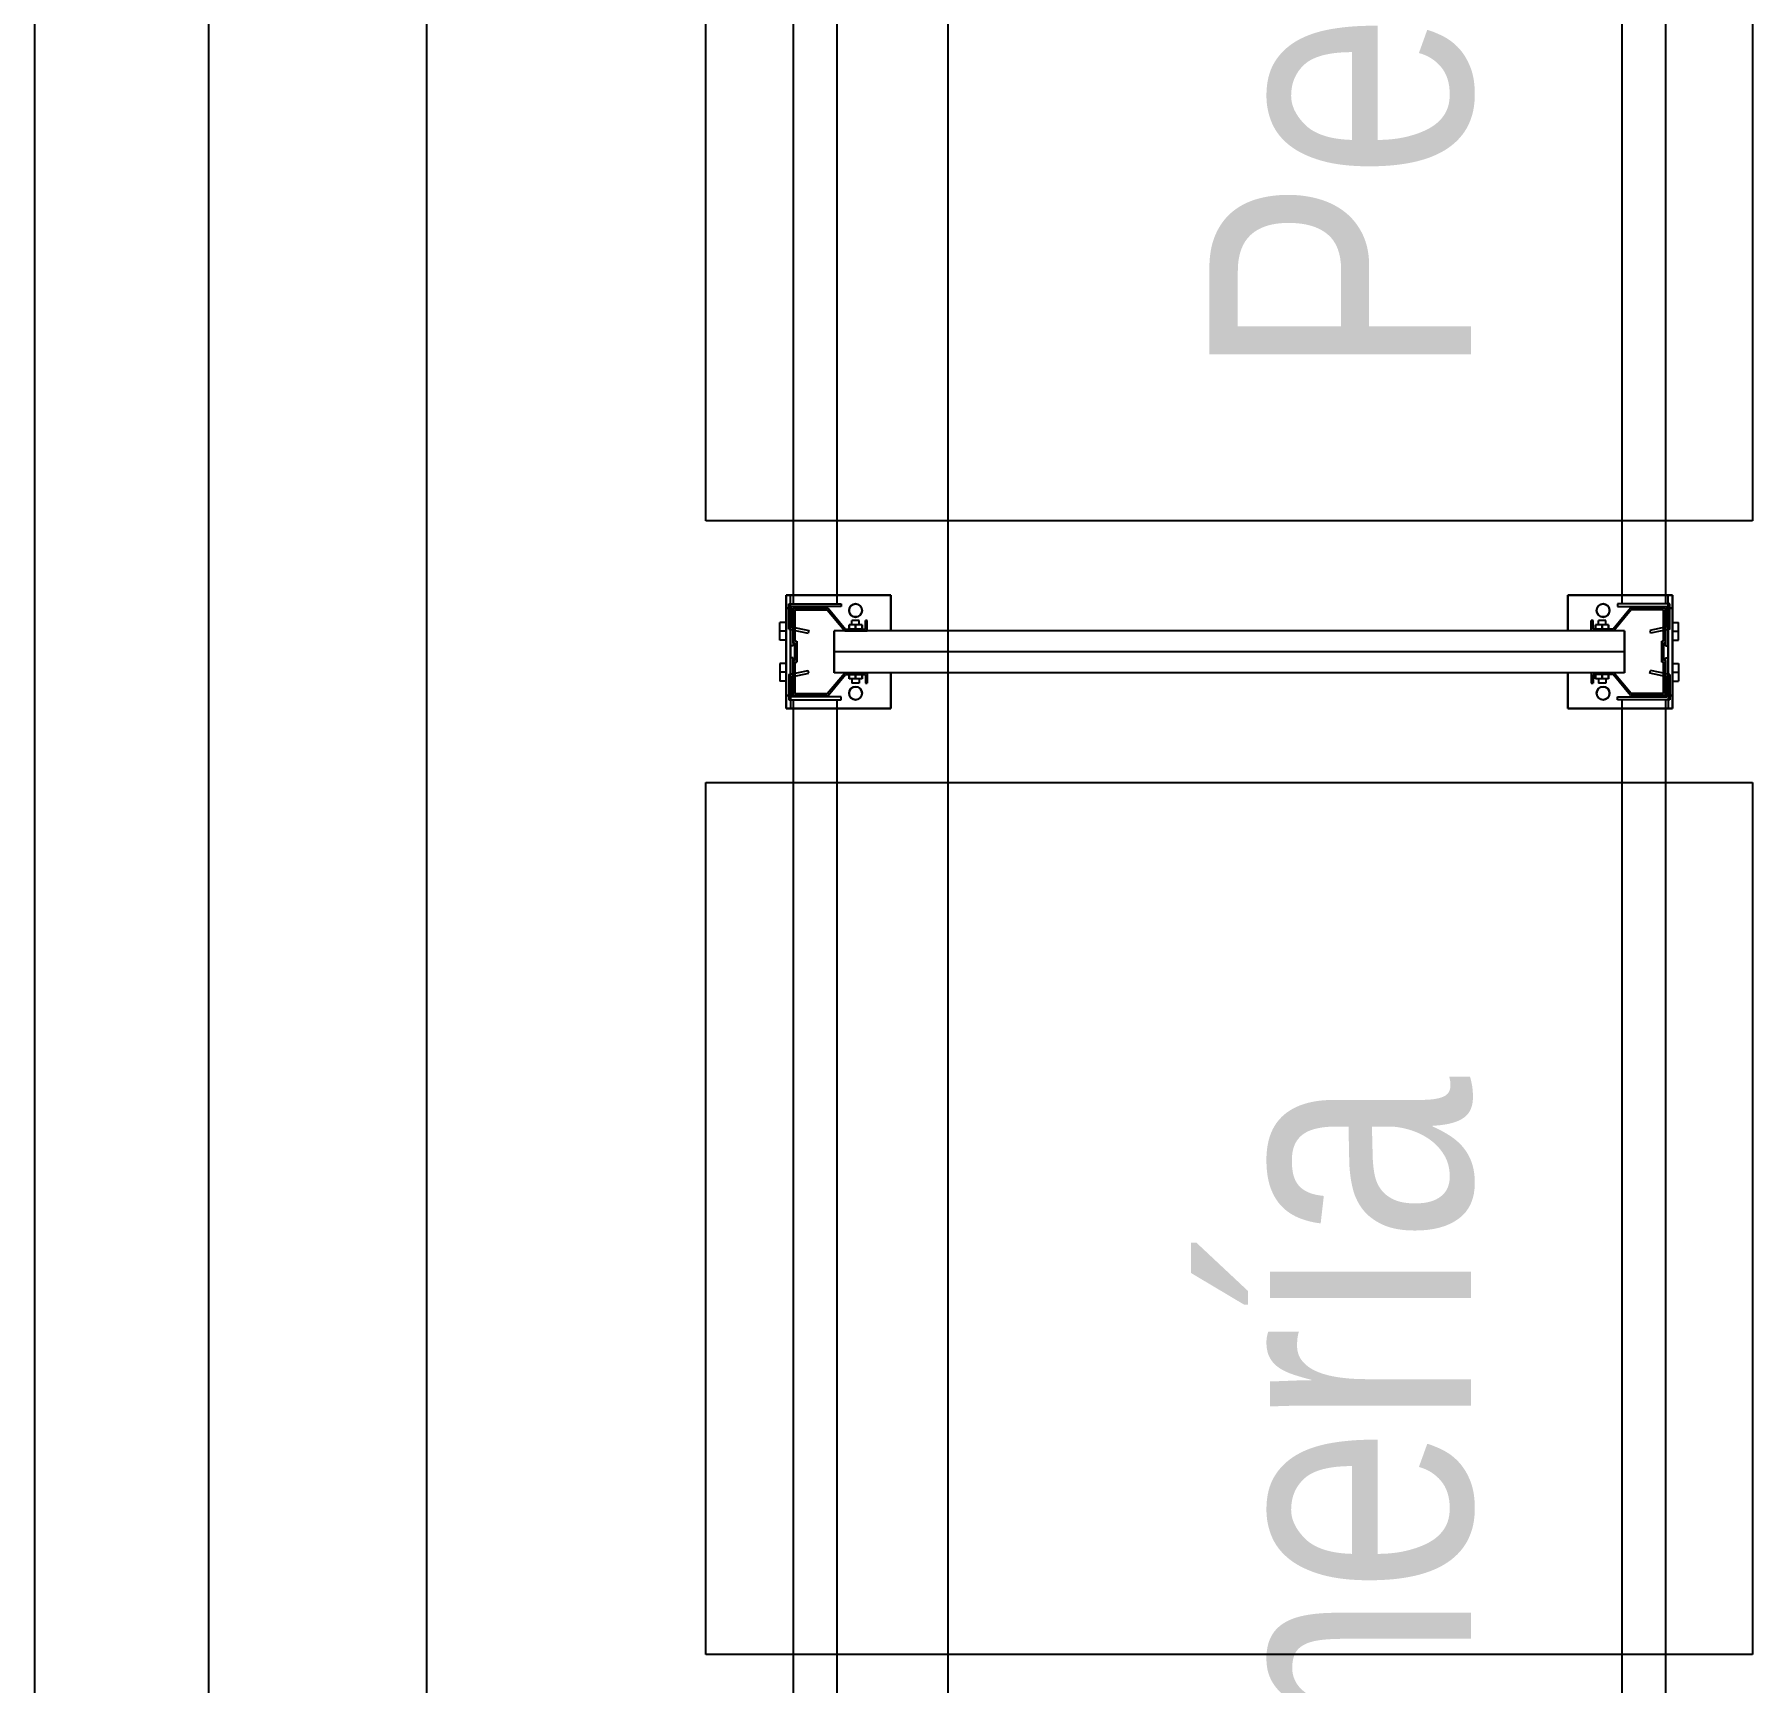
# Model space of a CAD drawing. Header units: metres. Extents: x 0 to 8715937, y -236336 to 216.
# Drawn here: x 109.6 to 111.57, y 59.022 to 60.912 of the extents above; entities that cross this region are included whole.
import ezdxf

# ---------------------------------------------------------------- set-up
doc = ezdxf.new("R2010")
doc.units = ezdxf.units.M
doc.header["$MEASUREMENT"] = 0
doc.linetypes.add('ACAD_ISO10W100', pattern=[18, 12, -3, 0, -3])
for name, color, linetype in [('0-BLOCK-ARQUITECTURA', 7, 'Continuous'), ('0-BLOCK-EQUIPAMIENTO', 7, 'Continuous'), ('0-BLOCK-ESTRUCTURA', 7, 'Continuous'), ('AAA BAST', 5, 'Continuous'), ('AAA COTAS', 7, 'Continuous'), ('AAA LARG', 1, 'Continuous'), ('AAA PALLETS', 7, 'Continuous'), ('EJES', 251, 'ACAD_ISO10W100'), ('MURO', 4, 'Continuous'), ('TEXTO', 7, 'Continuous')]:
    doc.layers.add(name, color=color, linetype=linetype)
doc.styles.add('AR', font='arial.ttf')

# ---------------------------------------------------------------- blocks, each defined once
blk = doc.blocks.new('DPM-ARQUITECTURA')
at = {"layer": 'MURO', "ltscale": 0.1}
for p, q in [((21.8801, 103.2229), (21.8801, 50.4111)), ((22.0801, 50.4111), (22.0801, 92.9343))]:
    blk.add_line(p, q, dxfattribs=at)
blk = doc.blocks.new('DPM-ESTRUCTURA')
at = {"layer": 'EJES', "ltscale": 0.4}
for p, q in [((22.33, 41.5801), (22.33, 112.3301)), ((22.9278, 41.5801), (22.9278, 112.3301))]:
    blk.add_line(p, q, dxfattribs=at)
blk = doc.blocks.new('1A MODULO SIMPLE')
at = {"layer": 'AAA BAST'}
for points in [[(-2.1307, 1.015), (-2.1307, 1.017), (-2.1407, 1.017), (-2.1407, 1.04), (-2.1167, 1.06), (-2.1167, 1.1), (-2.1567, 1.1), (-2.1567, 1.098), (-2.1767, 1.098), (-2.1767, 1.1), (-2.2167, 1.1), (-2.2167, 1.06), (-2.1927, 1.04), (-2.1927, 1.017), (-2.2027, 1.017), (-2.2027, 1.015), (-2.1907, 1.015), (-2.1907, 1.0409), (-2.2147, 1.0609), (-2.2147, 1.098), (-2.1787, 1.098), (-2.1787, 1.096), (-2.1547, 1.096), (-2.1547, 1.098), (-2.1187, 1.098), (-2.1187, 1.0609), (-2.1427, 1.0409), (-2.1427, 1.015)], [(0.1973, 1.015), (0.1973, 1.017), (0.2073, 1.017), (0.2073, 1.04), (0.1833, 1.06), (0.1833, 1.1), (0.2233, 1.1), (0.2233, 1.098), (0.2433, 1.098), (0.2433, 1.1), (0.2833, 1.1), (0.2833, 1.06), (0.2593, 1.04), (0.2593, 1.017), (0.2693, 1.017), (0.2693, 1.015), (0.2573, 1.015), (0.2573, 1.0409), (0.2813, 1.0609), (0.2813, 1.098), (0.2453, 1.098), (0.2453, 1.096), (0.2213, 1.096), (0.2213, 1.098), (0.1853, 1.098), (0.1853, 1.0609), (0.2093, 1.0409), (0.2093, 1.015)], [(-2.1307, 0.185), (-2.1307, 0.183), (-2.1407, 0.183), (-2.1407, 0.16), (-2.1167, 0.14), (-2.1167, 0.1), (-2.1567, 0.1), (-2.1567, 0.102), (-2.1767, 0.102), (-2.1767, 0.1), (-2.2167, 0.1), (-2.2167, 0.14), (-2.1927, 0.16), (-2.1927, 0.183), (-2.2027, 0.183), (-2.2027, 0.185), (-2.1907, 0.185), (-2.1907, 0.1591), (-2.2147, 0.1391), (-2.2147, 0.102), (-2.1787, 0.102), (-2.1787, 0.104), (-2.1547, 0.104), (-2.1547, 0.102), (-2.1187, 0.102), (-2.1187, 0.1391), (-2.1427, 0.1591), (-2.1427, 0.185)], [(0.1973, 0.185), (0.1973, 0.183), (0.2073, 0.183), (0.2073, 0.16), (0.1833, 0.14), (0.1833, 0.1), (0.2233, 0.1), (0.2233, 0.102), (0.2433, 0.102), (0.2433, 0.1), (0.2833, 0.1), (0.2833, 0.14), (0.2593, 0.16), (0.2593, 0.183), (0.2693, 0.183), (0.2693, 0.185), (0.2573, 0.185), (0.2573, 0.1591), (0.2813, 0.1391), (0.2813, 0.102), (0.2453, 0.102), (0.2453, 0.104), (0.2213, 0.104), (0.2213, 0.102), (0.1853, 0.102), (0.1853, 0.1391), (0.2093, 0.1591), (0.2093, 0.185)]]:
    blk.add_hatch(color=251, dxfattribs=at).paths.add_polyline_path(points)
at = {"layer": 'AAA BAST', "color": 251}
for p, q in [((-2.2167, 1.1082), (-2.2317, 1.1082)), ((-2.2317, 1.1082), (-2.2317, 0.9882)), ((-2.2167, 1.1032), (-2.2317, 1.1032)), ((-2.1167, 1.1082), (-2.2167, 1.1082)), ((-2.2167, 1.1082), (-2.2167, 1.1032)), ((-2.2167, 1.1032), (-2.1167, 1.1032)), ((-2.2067, 1.1), (-2.2067, 1.1032)), ((-2.2067, 1.1032), (-2.1737, 1.1032)), ((-2.1802, 1.1152), (-2.2002, 1.1152)), ((-2.2002, 1.1082), (-2.2002, 1.1152)), ((-2.1902, 1.1082), (-2.1902, 1.1152)), ((-2.1802, 1.1082), (-2.1802, 1.1152)), ((-2.1737, 1.1), (-2.1737, 1.1032)), ((-2.1597, 1.1), (-2.1597, 1.1032)), ((-2.1532, 1.1152), (-2.1332, 1.1152)), ((-2.1532, 1.1082), (-2.1532, 1.1152)), ((-2.1432, 1.1082), (-2.1432, 1.1152)), ((-2.1332, 1.1082), (-2.1332, 1.1152)), ((-2.1267, 1.1), (-2.1267, 1.1032)), ((-2.1167, 1.1032), (-2.1167, 1.1082)), ((-2.1017, 1.1082), (-2.1167, 1.1082)), ((-2.1167, 1.1032), (-2.1017, 1.1032)), ((-2.1017, 0.9882), (-2.1017, 1.1082)), ((0.1683, 0.9882), (0.1683, 1.1082)), ((0.1683, 1.1082), (0.1833, 1.1082)), ((0.1833, 1.1032), (0.1683, 1.1032)), ((0.1833, 1.1032), (0.1833, 1.1082)), ((0.1833, 1.1082), (0.2833, 1.1082)), ((0.2833, 1.1032), (0.1833, 1.1032)), ((0.1933, 1.1), (0.1933, 1.1032)), ((0.2198, 1.1152), (0.1998, 1.1152)), ((0.1998, 1.1082), (0.1998, 1.1152)), ((0.2098, 1.1082), (0.2098, 1.1152)), ((0.2198, 1.1082), (0.2198, 1.1152)), ((0.2263, 1.1), (0.2263, 1.1032)), ((0.2403, 1.1), (0.2403, 1.1032)), ((0.2733, 1.1032), (0.2403, 1.1032)), ((0.2468, 1.1152), (0.2668, 1.1152)), ((0.2468, 1.1082), (0.2468, 1.1152)), ((0.2568, 1.1082), (0.2568, 1.1152)), ((0.2668, 1.1082), (0.2668, 1.1152)), ((0.2733, 1.1), (0.2733, 1.1032)), ((0.2833, 1.1082), (0.2833, 1.1032)), ((0.2833, 1.1082), (0.2983, 1.1082)), ((0.2833, 1.1032), (0.2983, 1.1032)), ((0.2983, 1.1082), (0.2983, 0.9882)), ((-2.1767, 1.1), (-2.2167, 1.1)), ((-2.2167, 1.1), (-2.2167, 1.06)), ((-2.2147, 1.098), (-2.2147, 1.0609)), ((-2.1787, 1.098), (-2.2147, 1.098)), ((-2.1787, 1.098), (-2.1787, 1.096)), ((-2.1547, 1.096), (-2.1787, 1.096)), ((-2.1767, 1.1), (-2.1767, 1.098)), ((-2.1767, 1.1), (-2.1737, 1.1)), ((-2.1567, 1.098), (-2.1767, 1.098)), ((-2.1567, 1.1), (-2.1597, 1.1)), ((-2.1167, 1.1), (-2.1567, 1.1)), ((-2.1567, 1.1), (-2.1567, 1.098)), ((-2.1187, 1.098), (-2.1547, 1.098)), ((-2.1547, 1.098), (-2.1547, 1.096)), ((-2.1187, 1.098), (-2.1187, 1.0609)), ((-2.1167, 1.1), (-2.1167, 1.06)), ((0.1833, 1.1), (0.2233, 1.1)), ((0.1833, 1.1), (0.1833, 1.06)), ((0.1853, 1.098), (0.1853, 1.0609)), ((0.1853, 1.098), (0.2213, 1.098)), ((0.2213, 1.098), (0.2213, 1.096)), ((0.2213, 1.096), (0.2453, 1.096)), ((0.2233, 1.1), (0.2233, 1.098)), ((0.2233, 1.1), (0.2263, 1.1)), ((0.2233, 1.098), (0.2433, 1.098)), ((0.2433, 1.1), (0.2403, 1.1)), ((0.2433, 1.1), (0.2833, 1.1)), ((0.2433, 1.1), (0.2433, 1.098)), ((0.2453, 1.098), (0.2813, 1.098)), ((0.2453, 1.098), (0.2453, 1.096)), ((0.2813, 1.098), (0.2813, 1.0609)), ((0.2833, 1.1), (0.2833, 1.06)), ((-2.2167, 1.06), (-2.1927, 1.04)), ((-2.2147, 1.0609), (-2.1907, 1.0409)), ((-2.1907, 1.053), (-2.1667, 1.053)), ((-2.1907, 0.147), (-2.1907, 1.053)), ((-2.1667, 1.053), (-2.1427, 1.053)), ((-2.1667, 0.147), (-2.1667, 1.053)), ((-2.1187, 1.0609), (-2.1427, 1.0409)), ((-2.1427, 0.147), (-2.1427, 1.053)), ((-2.1167, 1.06), (-2.1407, 1.04)), ((0.1833, 1.06), (0.2073, 1.04)), ((0.1853, 1.0609), (0.2093, 1.0409)), ((0.2333, 1.053), (0.2093, 1.053)), ((0.2093, 0.147), (0.2093, 1.053)), ((0.2573, 1.053), (0.2333, 1.053)), ((0.2333, 0.147), (0.2333, 1.053)), ((0.2813, 1.0609), (0.2573, 1.0409)), ((0.2573, 0.147), (0.2573, 1.053)), ((0.2833, 1.06), (0.2593, 1.04)), ((-2.1927, 1.036), (-2.1977, 1.036)), ((-2.1977, 1.021), (-2.1977, 1.036)), ((-2.1927, 1.0285), (-2.1977, 1.0285)), ((-2.1927, 1.04), (-2.1927, 1.017)), ((-2.1907, 1.0409), (-2.1907, 1.015)), ((-2.1427, 1.0409), (-2.1427, 1.015)), ((-2.1407, 1.04), (-2.1407, 1.017)), ((-2.1357, 1.036), (-2.1407, 1.036)), ((-2.1407, 1.021), (-2.1407, 1.036)), ((-2.1357, 1.0285), (-2.1407, 1.0285)), ((-2.1357, 1.021), (-2.1357, 1.036)), ((-2.1357, 1.0328), (-2.1307, 1.0328)), ((-2.1307, 1.0243), (-2.1307, 1.0328)), ((0.2023, 1.0328), (0.1973, 1.0328)), ((0.1973, 1.0243), (0.1973, 1.0328)), ((0.2023, 1.036), (0.2073, 1.036)), ((0.2023, 1.021), (0.2023, 1.036)), ((0.2023, 1.0285), (0.2073, 1.0285)), ((0.2073, 1.04), (0.2073, 1.017)), ((0.2073, 1.021), (0.2073, 1.036)), ((0.2093, 1.0409), (0.2093, 1.015)), ((0.2573, 1.0409), (0.2573, 1.015)), ((0.2593, 1.04), (0.2593, 1.017)), ((0.2593, 1.036), (0.2643, 1.036)), ((0.2593, 1.0285), (0.2643, 1.0285)), ((0.2643, 1.021), (0.2643, 1.036)), ((-2.1927, 1.017), (-2.2027, 1.017)), ((-2.2027, 1.017), (-2.2027, 1.015)), ((-2.1907, 1.015), (-2.2027, 1.015)), ((-2.1927, 1.021), (-2.1977, 1.021)), ((-2.1427, 1.015), (-2.1307, 1.015)), ((-2.1357, 1.021), (-2.1407, 1.021)), ((-2.1407, 1.017), (-2.1307, 1.017)), ((-2.1357, 1.0243), (-2.1307, 1.0243)), ((-2.1307, 1.015), (-2.1307, 1.017)), ((0.2023, 1.0243), (0.1973, 1.0243)), ((0.2073, 1.017), (0.1973, 1.017)), ((0.1973, 1.015), (0.1973, 1.017)), ((0.2093, 1.015), (0.1973, 1.015)), ((0.2023, 1.021), (0.2073, 1.021)), ((0.2573, 1.015), (0.2693, 1.015)), ((0.2593, 1.021), (0.2643, 1.021)), ((0.2593, 1.017), (0.2693, 1.017)), ((0.2693, 1.017), (0.2693, 1.015)), ((-2.2317, 0.9882), (-2.1907, 0.9882)), ((-2.1427, 0.9882), (-2.1017, 0.9882)), ((0.2093, 0.9882), (0.1683, 0.9882)), ((0.2983, 0.9882), (0.2573, 0.9882)), ((-2.2317, 0.0918), (-2.2317, 0.2118)), ((-2.2317, 0.2118), (-2.1907, 0.2118)), ((-2.1427, 0.2118), (-2.1017, 0.2118)), ((-2.1017, 0.2118), (-2.1017, 0.0918)), ((0.2093, 0.2118), (0.1683, 0.2118)), ((0.1683, 0.2118), (0.1683, 0.0918)), ((0.2983, 0.2118), (0.2573, 0.2118)), ((0.2983, 0.0918), (0.2983, 0.2118)), ((-2.1907, 0.185), (-2.2027, 0.185)), ((-2.2027, 0.183), (-2.2027, 0.185)), ((-2.1927, 0.183), (-2.2027, 0.183)), ((-2.1927, 0.1801), (-2.1977, 0.1801)), ((-2.1977, 0.1651), (-2.1977, 0.1801)), ((-2.1927, 0.16), (-2.1927, 0.183)), ((-2.1907, 0.1591), (-2.1907, 0.185)), ((-2.1427, 0.1591), (-2.1427, 0.185)), ((-2.1427, 0.185), (-2.1307, 0.185)), ((-2.1407, 0.16), (-2.1407, 0.183)), ((-2.1407, 0.183), (-2.1307, 0.183)), ((-2.1357, 0.1801), (-2.1407, 0.1801)), ((-2.1407, 0.1651), (-2.1407, 0.1801)), ((-2.1357, 0.1651), (-2.1357, 0.1801)), ((-2.1307, 0.185), (-2.1307, 0.183)), ((0.2093, 0.185), (0.1973, 0.185)), ((0.1973, 0.185), (0.1973, 0.183)), ((0.2073, 0.183), (0.1973, 0.183)), ((0.2023, 0.1801), (0.2073, 0.1801)), ((0.2023, 0.1651), (0.2023, 0.1801)), ((0.2073, 0.16), (0.2073, 0.183)), ((0.2073, 0.1651), (0.2073, 0.1801)), ((0.2093, 0.1591), (0.2093, 0.185)), ((0.2573, 0.1591), (0.2573, 0.185)), ((0.2573, 0.185), (0.2693, 0.185)), ((0.2593, 0.16), (0.2593, 0.183)), ((0.2593, 0.183), (0.2693, 0.183)), ((0.2593, 0.1801), (0.2643, 0.1801)), ((0.2643, 0.1651), (0.2643, 0.1801)), ((0.2693, 0.183), (0.2693, 0.185)), ((-2.2167, 0.14), (-2.1927, 0.16)), ((-2.2147, 0.1391), (-2.1907, 0.1591)), ((-2.1927, 0.1726), (-2.1977, 0.1726)), ((-2.1927, 0.1651), (-2.1977, 0.1651)), ((-2.1187, 0.1391), (-2.1427, 0.1591)), ((-2.1357, 0.1726), (-2.1407, 0.1726)), ((-2.1357, 0.1651), (-2.1407, 0.1651)), ((-2.1167, 0.14), (-2.1407, 0.16)), ((-2.1357, 0.1768), (-2.1307, 0.1768)), ((-2.1357, 0.1683), (-2.1307, 0.1683)), ((-2.1307, 0.1683), (-2.1307, 0.1768)), ((0.1833, 0.14), (0.2073, 0.16)), ((0.1853, 0.1391), (0.2093, 0.1591)), ((0.2023, 0.1768), (0.1973, 0.1768)), ((0.1973, 0.1683), (0.1973, 0.1768)), ((0.2023, 0.1683), (0.1973, 0.1683)), ((0.2023, 0.1726), (0.2073, 0.1726)), ((0.2023, 0.1651), (0.2073, 0.1651)), ((0.2813, 0.1391), (0.2573, 0.1591)), ((0.2593, 0.1726), (0.2643, 0.1726)), ((0.2593, 0.1651), (0.2643, 0.1651)), ((0.2833, 0.14), (0.2593, 0.16)), ((-2.2167, 0.1), (-2.2167, 0.14)), ((-2.2147, 0.102), (-2.2147, 0.1391)), ((-2.1907, 0.147), (-2.1667, 0.147)), ((-2.1667, 0.147), (-2.1427, 0.147)), ((-2.1187, 0.102), (-2.1187, 0.1391)), ((-2.1167, 0.1), (-2.1167, 0.14)), ((0.1833, 0.1), (0.1833, 0.14)), ((0.1853, 0.102), (0.1853, 0.1391)), ((0.2333, 0.147), (0.2093, 0.147)), ((0.2573, 0.147), (0.2333, 0.147)), ((0.2813, 0.102), (0.2813, 0.1391)), ((0.2833, 0.1), (0.2833, 0.14)), ((-2.1767, 0.1), (-2.2167, 0.1)), ((-2.1787, 0.102), (-2.2147, 0.102)), ((-2.2067, 0.1), (-2.2067, 0.0968)), ((-2.1787, 0.102), (-2.1787, 0.104)), ((-2.1547, 0.104), (-2.1787, 0.104)), ((-2.1567, 0.102), (-2.1767, 0.102)), ((-2.1767, 0.1), (-2.1767, 0.102)), ((-2.1767, 0.1), (-2.1737, 0.1)), ((-2.1737, 0.1), (-2.1737, 0.0968)), ((-2.1597, 0.1), (-2.1597, 0.0968)), ((-2.1567, 0.1), (-2.1597, 0.1)), ((-2.1567, 0.1), (-2.1567, 0.102)), ((-2.1167, 0.1), (-2.1567, 0.1)), ((-2.1547, 0.102), (-2.1547, 0.104)), ((-2.1187, 0.102), (-2.1547, 0.102)), ((-2.1267, 0.1), (-2.1267, 0.0968)), ((0.1833, 0.1), (0.2233, 0.1)), ((0.1853, 0.102), (0.2213, 0.102)), ((0.1933, 0.1), (0.1933, 0.0968)), ((0.2213, 0.102), (0.2213, 0.104)), ((0.2213, 0.104), (0.2453, 0.104)), ((0.2233, 0.102), (0.2433, 0.102)), ((0.2233, 0.1), (0.2233, 0.102)), ((0.2233, 0.1), (0.2263, 0.1)), ((0.2263, 0.1), (0.2263, 0.0968)), ((0.2403, 0.1), (0.2403, 0.0968)), ((0.2433, 0.1), (0.2403, 0.1)), ((0.2433, 0.1), (0.2433, 0.102)), ((0.2433, 0.1), (0.2833, 0.1)), ((0.2453, 0.102), (0.2453, 0.104)), ((0.2453, 0.102), (0.2813, 0.102)), ((0.2733, 0.1), (0.2733, 0.0968)), ((-2.2167, 0.0968), (-2.2317, 0.0968)), ((-2.2167, 0.0918), (-2.2317, 0.0918)), ((-2.2167, 0.0968), (-2.1167, 0.0968)), ((-2.2167, 0.0918), (-2.2167, 0.0968)), ((-2.1167, 0.0918), (-2.2167, 0.0918)), ((-2.2067, 0.0968), (-2.1737, 0.0968)), ((-2.2002, 0.0918), (-2.2002, 0.0848)), ((-2.1802, 0.0848), (-2.2002, 0.0848)), ((-2.1902, 0.0918), (-2.1902, 0.0848)), ((-2.1802, 0.0918), (-2.1802, 0.0848)), ((-2.1532, 0.0918), (-2.1532, 0.0848)), ((-2.1532, 0.0848), (-2.1332, 0.0848)), ((-2.1432, 0.0918), (-2.1432, 0.0848)), ((-2.1332, 0.0918), (-2.1332, 0.0848)), ((-2.1167, 0.0968), (-2.1167, 0.0918)), ((-2.1167, 0.0968), (-2.1017, 0.0968)), ((-2.1017, 0.0918), (-2.1167, 0.0918)), ((0.1833, 0.0968), (0.1683, 0.0968)), ((0.1683, 0.0918), (0.1833, 0.0918)), ((0.2833, 0.0968), (0.1833, 0.0968)), ((0.1833, 0.0968), (0.1833, 0.0918)), ((0.1833, 0.0918), (0.2833, 0.0918)), ((0.1998, 0.0918), (0.1998, 0.0848)), ((0.2198, 0.0848), (0.1998, 0.0848)), ((0.2098, 0.0918), (0.2098, 0.0848)), ((0.2198, 0.0918), (0.2198, 0.0848)), ((0.2733, 0.0968), (0.2403, 0.0968)), ((0.2468, 0.0918), (0.2468, 0.0848)), ((0.2468, 0.0848), (0.2668, 0.0848)), ((0.2568, 0.0918), (0.2568, 0.0848)), ((0.2668, 0.0918), (0.2668, 0.0848)), ((0.2833, 0.0918), (0.2833, 0.0968)), ((0.2833, 0.0968), (0.2983, 0.0968)), ((0.2833, 0.0918), (0.2983, 0.0918))]:
    blk.add_line(p, q, dxfattribs=at)
for centre in [(-2.2141, 1.0285), (-2.1192, 1.0285), (0.1859, 1.0285), (0.2808, 1.0285), (-2.2141, 0.1715), (-2.1192, 0.1715), (0.1859, 0.1715), (0.2808, 0.1715)]:
    blk.add_circle(centre, 0.0075, dxfattribs=at)
at = {"layer": 'AAA LARG', "color": 251}
for p, q in [((-2.1407, 1.105), (-2.1454, 1.0829)), ((-2.1407, 1.105), (-2.1117, 1.105)), ((-2.1117, 1.105), (-2.1117, 1.045)), ((0.2073, 1.105), (0.1783, 1.105)), ((0.1783, 1.105), (0.1783, 1.045)), ((0.2073, 1.105), (0.212, 1.0829)), ((-2.1381, 1.1018), (-2.1422, 1.0822)), ((-2.1149, 1.1018), (-2.1381, 1.1018)), ((-2.1149, 1.045), (-2.1149, 1.1018)), ((-2.1117, 1.1), (0.1783, 1.1)), ((0.1815, 1.045), (0.1815, 1.1018)), ((0.1815, 1.1018), (0.2047, 1.1018)), ((0.2047, 1.1018), (0.2089, 1.0822)), ((-2.1422, 1.0822), (-2.1454, 1.0829)), ((0.2089, 1.0822), (0.212, 1.0829)), ((-2.1117, 1.045), (-2.1149, 1.045)), ((-2.1117, 1.05), (0.1783, 1.05)), ((0.1783, 1.045), (0.1815, 1.045)), ((-2.1117, 0.155), (-2.1149, 0.155)), ((-2.1149, 0.155), (-2.1149, 0.0982)), ((-2.1117, 0.095), (-2.1117, 0.155)), ((-2.1117, 0.15), (0.1783, 0.15)), ((0.1783, 0.095), (0.1783, 0.155)), ((0.1783, 0.155), (0.1815, 0.155)), ((0.1815, 0.155), (0.1815, 0.0982)), ((-2.1422, 0.1178), (-2.1454, 0.1171)), ((-2.1407, 0.095), (-2.1454, 0.1171)), ((-2.1381, 0.0982), (-2.1422, 0.1178)), ((-2.1117, 0.1), (0.1783, 0.1)), ((0.2047, 0.0982), (0.2089, 0.1178)), ((0.2073, 0.095), (0.212, 0.1171)), ((0.2089, 0.1178), (0.212, 0.1171)), ((-2.1407, 0.095), (-2.1117, 0.095)), ((-2.1149, 0.0982), (-2.1381, 0.0982)), ((0.2073, 0.095), (0.1783, 0.095)), ((0.1815, 0.0982), (0.2047, 0.0982))]:
    blk.add_line(p, q, dxfattribs=at)
at = {"layer": 'AAA PALLETS', "color": 251, "ltscale": 0.21}
for p, q in [((-1.0167, 1.2), (-2.0167, 1.2)), ((-2.0167, 1.2), (-2.0167, 0)), ((-1.0167, 0), (-1.0167, 1.2)), ((0.0833, 1.2), (-0.9167, 1.2)), ((-0.9167, 1.2), (-0.9167, 0)), ((0.0833, 0), (0.0833, 1.2)), ((-2.0167, 0), (-1.0167, 0)), ((-0.9167, 0), (0.0833, 0))]:
    blk.add_line(p, q, dxfattribs=at)
blk = doc.blocks.new('DPM-EQUIPAMIENTO')
at = {"layer": 'AAA COTAS', "ltscale": 0.21, "xscale": -1, "rotation": 90}
for p in [(23.8501, 60.437), (23.8501, 58.037)]:
    blk.add_blockref('1A MODULO SIMPLE', p, dxfattribs=at)

msp = doc.modelspace()

# ---------------------------------------------------------------- hatches: boundary and pattern name
at = {"layer": 'AAA BAST'}
for points in [[(110.5551, 60.1677), (110.5531, 60.1677), (110.5531, 60.1777), (110.5301, 60.1777), (110.5101, 60.1537), (110.4701, 60.1537), (110.4701, 60.1937), (110.4721, 60.1937), (110.4721, 60.2137), (110.4701, 60.2137), (110.4701, 60.2537), (110.5101, 60.2537), (110.5301, 60.2297), (110.5531, 60.2297), (110.5531, 60.2397), (110.5551, 60.2397), (110.5551, 60.2277), (110.5292, 60.2277), (110.5092, 60.2517), (110.4721, 60.2517), (110.4721, 60.2157), (110.4741, 60.2157), (110.4741, 60.1917), (110.4721, 60.1917), (110.4721, 60.1557), (110.5092, 60.1557), (110.5292, 60.1797), (110.5551, 60.1797)], [(110.5551, 60.2397), (110.5531, 60.2397), (110.5531, 60.2297), (110.5301, 60.2297), (110.5101, 60.2537), (110.4701, 60.2537), (110.4701, 60.2137), (110.4721, 60.2137), (110.4721, 60.1937), (110.4701, 60.1937), (110.4701, 60.1537), (110.5101, 60.1537), (110.5301, 60.1777), (110.5531, 60.1777), (110.5531, 60.1677), (110.5551, 60.1677), (110.5551, 60.1797), (110.5292, 60.1797), (110.5092, 60.1557), (110.4721, 60.1557), (110.4721, 60.1917), (110.4741, 60.1917), (110.4741, 60.2157), (110.4721, 60.2157), (110.4721, 60.2517), (110.5092, 60.2517), (110.5292, 60.2277), (110.5551, 60.2277)], [(111.3851, 60.1677), (111.3871, 60.1677), (111.3871, 60.1777), (111.4101, 60.1777), (111.4301, 60.1537), (111.4701, 60.1537), (111.4701, 60.1937), (111.4681, 60.1937), (111.4681, 60.2137), (111.4701, 60.2137), (111.4701, 60.2537), (111.4301, 60.2537), (111.4101, 60.2297), (111.3871, 60.2297), (111.3871, 60.2397), (111.3851, 60.2397), (111.3851, 60.2277), (111.411, 60.2277), (111.431, 60.2517), (111.4681, 60.2517), (111.4681, 60.2157), (111.4661, 60.2157), (111.4661, 60.1917), (111.4681, 60.1917), (111.4681, 60.1557), (111.431, 60.1557), (111.411, 60.1797), (111.3851, 60.1797)], [(111.3851, 60.2397), (111.3871, 60.2397), (111.3871, 60.2297), (111.4101, 60.2297), (111.4301, 60.2537), (111.4701, 60.2537), (111.4701, 60.2137), (111.4681, 60.2137), (111.4681, 60.1937), (111.4701, 60.1937), (111.4701, 60.1537), (111.4301, 60.1537), (111.4101, 60.1777), (111.3871, 60.1777), (111.3871, 60.1677), (111.3851, 60.1677), (111.3851, 60.1797), (111.411, 60.1797), (111.431, 60.1557), (111.4681, 60.1557), (111.4681, 60.1917), (111.4661, 60.1917), (111.4661, 60.2157), (111.4681, 60.2157), (111.4681, 60.2517), (111.431, 60.2517), (111.411, 60.2277), (111.3851, 60.2277)]]:
    msp.add_hatch(color=251, dxfattribs=at).paths.add_polyline_path(points)

# ---------------------------------------------------------------- linework, layer by layer
at = {"layer": 'AAA BAST', "color": 251}
for p, q in [((110.4619, 60.2537), (110.4619, 60.2687)), ((110.4619, 60.2687), (110.5819, 60.2687)), ((110.5819, 60.2687), (110.4619, 60.2687)), ((110.4619, 60.2687), (110.4619, 60.2537)), ((110.4669, 60.2537), (110.4669, 60.2687)), ((110.4669, 60.2537), (110.4669, 60.2687)), ((110.5819, 60.2687), (110.5819, 60.2277)), ((110.5819, 60.2277), (110.5819, 60.2687)), ((111.4783, 60.2687), (111.3583, 60.2687)), ((111.3583, 60.2687), (111.3583, 60.2277)), ((111.3583, 60.2277), (111.3583, 60.2687)), ((111.3583, 60.2687), (111.4783, 60.2687)), ((111.4733, 60.2537), (111.4733, 60.2687)), ((111.4733, 60.2537), (111.4733, 60.2687)), ((111.4783, 60.2537), (111.4783, 60.2687)), ((111.4783, 60.2687), (111.4783, 60.2537)), ((110.4619, 60.1537), (110.4619, 60.2537)), ((110.4619, 60.2537), (110.4669, 60.2537)), ((110.4669, 60.2537), (110.4619, 60.2537)), ((110.4619, 60.2537), (110.4619, 60.1537)), ((110.4669, 60.2537), (110.4669, 60.1537)), ((110.4669, 60.1537), (110.4669, 60.2537)), ((110.4701, 60.2437), (110.4669, 60.2437)), ((110.4669, 60.2437), (110.4669, 60.2107)), ((110.4701, 60.2437), (110.4669, 60.2437)), ((110.4701, 60.2137), (110.4701, 60.2537)), ((110.4701, 60.2537), (110.5101, 60.2537)), ((110.4701, 60.2537), (110.4701, 60.2137)), ((110.4701, 60.2537), (110.5101, 60.2537)), ((110.4721, 60.2517), (110.5092, 60.2517)), ((110.4721, 60.2157), (110.4721, 60.2517)), ((110.4721, 60.2517), (110.5092, 60.2517)), ((110.4721, 60.2517), (110.4721, 60.2157)), ((110.5092, 60.2517), (110.5292, 60.2277)), ((110.5092, 60.2517), (110.5292, 60.2277)), ((110.5101, 60.2537), (110.5301, 60.2297)), ((110.5101, 60.2537), (110.5301, 60.2297)), ((111.4301, 60.2537), (111.4101, 60.2297)), ((111.4301, 60.2537), (111.4101, 60.2297)), ((111.431, 60.2517), (111.411, 60.2277)), ((111.431, 60.2517), (111.411, 60.2277)), ((111.4701, 60.2537), (111.4301, 60.2537)), ((111.4701, 60.2537), (111.4301, 60.2537)), ((111.4681, 60.2517), (111.431, 60.2517)), ((111.4681, 60.2517), (111.431, 60.2517)), ((111.4681, 60.2157), (111.4681, 60.2517)), ((111.4681, 60.2517), (111.4681, 60.2157)), ((111.4701, 60.2137), (111.4701, 60.2537)), ((111.4701, 60.2537), (111.4701, 60.2137)), ((111.4701, 60.2437), (111.4733, 60.2437)), ((111.4701, 60.2437), (111.4733, 60.2437)), ((111.4733, 60.2537), (111.4733, 60.1537)), ((111.4783, 60.2537), (111.4733, 60.2537)), ((111.4733, 60.1537), (111.4733, 60.2537)), ((111.4733, 60.2537), (111.4783, 60.2537)), ((111.4733, 60.2437), (111.4733, 60.2107)), ((111.4783, 60.1537), (111.4783, 60.2537)), ((111.4783, 60.2537), (111.4783, 60.1537)), ((110.4549, 60.2172), (110.4549, 60.2372)), ((110.4619, 60.2372), (110.4549, 60.2372)), ((110.4549, 60.2172), (110.4549, 60.2372)), ((110.4619, 60.2372), (110.4549, 60.2372)), ((110.4619, 60.2272), (110.4549, 60.2272)), ((110.4619, 60.2272), (110.4549, 60.2272)), ((110.5171, 60.2277), (110.5171, 60.2037)), ((111.4231, 60.2277), (110.5171, 60.2277)), ((110.5171, 60.2037), (110.5171, 60.2277)), ((111.4231, 60.2277), (110.5171, 60.2277)), ((110.5292, 60.2277), (110.5551, 60.2277)), ((110.5292, 60.2277), (110.5551, 60.2277)), ((110.5301, 60.2297), (110.5531, 60.2297)), ((110.5301, 60.2297), (110.5531, 60.2297)), ((110.5341, 60.2297), (110.5341, 60.2347)), ((110.5491, 60.2347), (110.5341, 60.2347)), ((110.5341, 60.2347), (110.5341, 60.2297)), ((110.5491, 60.2347), (110.5341, 60.2347)), ((110.5491, 60.2297), (110.5341, 60.2297)), ((110.5374, 60.2347), (110.5374, 60.2397)), ((110.5459, 60.2397), (110.5374, 60.2397)), ((110.5416, 60.2297), (110.5416, 60.2347)), ((110.5416, 60.2347), (110.5416, 60.2297)), ((110.5459, 60.2347), (110.5459, 60.2397)), ((110.5491, 60.2297), (110.5491, 60.2347)), ((110.5491, 60.2347), (110.5491, 60.2297)), ((110.5531, 60.2297), (110.5531, 60.2397)), ((110.5531, 60.2397), (110.5551, 60.2397)), ((110.5531, 60.2297), (110.5531, 60.2397)), ((110.5551, 60.2397), (110.5531, 60.2397)), ((110.5551, 60.2277), (110.5551, 60.2397)), ((110.5551, 60.2277), (110.5551, 60.2397)), ((111.3851, 60.2277), (111.3851, 60.2397)), ((111.3871, 60.2397), (111.3851, 60.2397)), ((111.3851, 60.2277), (111.3851, 60.2397)), ((111.3851, 60.2397), (111.3871, 60.2397)), ((111.411, 60.2277), (111.3851, 60.2277)), ((111.411, 60.2277), (111.3851, 60.2277)), ((111.3871, 60.2297), (111.3871, 60.2397)), ((111.3871, 60.2297), (111.3871, 60.2397)), ((111.4101, 60.2297), (111.3871, 60.2297)), ((111.4101, 60.2297), (111.3871, 60.2297)), ((111.39, 60.2297), (111.39, 60.2347)), ((111.405, 60.2347), (111.39, 60.2347)), ((111.39, 60.2347), (111.39, 60.2297)), ((111.405, 60.2347), (111.39, 60.2347)), ((111.405, 60.2297), (111.39, 60.2297)), ((111.3933, 60.2347), (111.3933, 60.2397)), ((111.4018, 60.2397), (111.3933, 60.2397)), ((111.3975, 60.2297), (111.3975, 60.2347)), ((111.3975, 60.2347), (111.3975, 60.2297)), ((111.4018, 60.2347), (111.4018, 60.2397)), ((111.405, 60.2297), (111.405, 60.2347)), ((111.405, 60.2347), (111.405, 60.2297)), ((111.4231, 60.2277), (111.4231, 60.2037)), ((111.4231, 60.2037), (111.4231, 60.2277)), ((111.4783, 60.2372), (111.4853, 60.2372)), ((111.4783, 60.2372), (111.4853, 60.2372)), ((111.4783, 60.2272), (111.4853, 60.2272)), ((111.4783, 60.2272), (111.4853, 60.2272)), ((111.4853, 60.2172), (111.4853, 60.2372)), ((111.4853, 60.2172), (111.4853, 60.2372)), ((110.4619, 60.2172), (110.4549, 60.2172)), ((110.4619, 60.2172), (110.4549, 60.2172)), ((110.4701, 60.2107), (110.4669, 60.2107)), ((110.4701, 60.2107), (110.4669, 60.2107)), ((110.4701, 60.2137), (110.4721, 60.2137)), ((110.4701, 60.2137), (110.4701, 60.2107)), ((110.4701, 60.2137), (110.4721, 60.2137)), ((110.4701, 60.2137), (110.4701, 60.2107)), ((110.4721, 60.2157), (110.4741, 60.2157)), ((110.4721, 60.2157), (110.4741, 60.2157)), ((110.4721, 60.1937), (110.4721, 60.2137)), ((110.4721, 60.2137), (110.4721, 60.1937)), ((110.4741, 60.1917), (110.4741, 60.2157)), ((110.4741, 60.2157), (110.4741, 60.1917)), ((110.5171, 60.2037), (110.5171, 60.1797)), ((111.4231, 60.2037), (110.5171, 60.2037)), ((110.5171, 60.1797), (110.5171, 60.2037)), ((111.4231, 60.2037), (110.5171, 60.2037)), ((111.4231, 60.2037), (111.4231, 60.1797)), ((111.4231, 60.1797), (111.4231, 60.2037)), ((111.4681, 60.2157), (111.4661, 60.2157)), ((111.4661, 60.1917), (111.4661, 60.2157)), ((111.4681, 60.2157), (111.4661, 60.2157)), ((111.4661, 60.2157), (111.4661, 60.1917)), ((111.4681, 60.1937), (111.4681, 60.2137)), ((111.4701, 60.2137), (111.4681, 60.2137)), ((111.4681, 60.2137), (111.4681, 60.1937)), ((111.4701, 60.2137), (111.4681, 60.2137)), ((111.4701, 60.2137), (111.4701, 60.2107)), ((111.4701, 60.2137), (111.4701, 60.2107)), ((111.4701, 60.2107), (111.4733, 60.2107)), ((111.4701, 60.2107), (111.4733, 60.2107)), ((111.4783, 60.2172), (111.4853, 60.2172)), ((111.4783, 60.2172), (111.4853, 60.2172)), ((110.4549, 60.1902), (110.4549, 60.1702)), ((110.4619, 60.1902), (110.4549, 60.1902)), ((110.4549, 60.1902), (110.4549, 60.1702)), ((110.4619, 60.1902), (110.4549, 60.1902)), ((110.4701, 60.1967), (110.4669, 60.1967)), ((110.4701, 60.1967), (110.4669, 60.1967)), ((110.4669, 60.1637), (110.4669, 60.1967)), ((110.4701, 60.1937), (110.4701, 60.1967)), ((110.4701, 60.1937), (110.4701, 60.1967)), ((110.4701, 60.1537), (110.4701, 60.1937)), ((110.4701, 60.1937), (110.4721, 60.1937)), ((110.4701, 60.1937), (110.4701, 60.1537)), ((110.4701, 60.1937), (110.4721, 60.1937)), ((110.4721, 60.1557), (110.4721, 60.1917)), ((110.4721, 60.1917), (110.4741, 60.1917)), ((110.4721, 60.1917), (110.4721, 60.1557)), ((110.4721, 60.1917), (110.4741, 60.1917)), ((111.4681, 60.1917), (111.4661, 60.1917)), ((111.4681, 60.1917), (111.4661, 60.1917)), ((111.4701, 60.1937), (111.4681, 60.1937)), ((111.4701, 60.1937), (111.4681, 60.1937)), ((111.4681, 60.1557), (111.4681, 60.1917)), ((111.4681, 60.1917), (111.4681, 60.1557)), ((111.4701, 60.1967), (111.4733, 60.1967)), ((111.4701, 60.1937), (111.4701, 60.1967)), ((111.4701, 60.1967), (111.4733, 60.1967)), ((111.4701, 60.1937), (111.4701, 60.1967)), ((111.4701, 60.1537), (111.4701, 60.1937)), ((111.4701, 60.1937), (111.4701, 60.1537)), ((111.4733, 60.1637), (111.4733, 60.1967)), ((111.4783, 60.1902), (111.4853, 60.1902)), ((111.4783, 60.1902), (111.4853, 60.1902)), ((111.4853, 60.1902), (111.4853, 60.1702)), ((111.4853, 60.1902), (111.4853, 60.1702)), ((110.4619, 60.1802), (110.4549, 60.1802)), ((110.4619, 60.1802), (110.4549, 60.1802)), ((110.4619, 60.1702), (110.4549, 60.1702)), ((110.4619, 60.1702), (110.4549, 60.1702)), ((110.4701, 60.1637), (110.4669, 60.1637)), ((110.4701, 60.1637), (110.4669, 60.1637)), ((110.5092, 60.1557), (110.5292, 60.1797)), ((110.5092, 60.1557), (110.5292, 60.1797)), ((110.5101, 60.1537), (110.5301, 60.1777)), ((110.5101, 60.1537), (110.5301, 60.1777)), ((111.4231, 60.1797), (110.5171, 60.1797)), ((111.4231, 60.1797), (110.5171, 60.1797)), ((110.5292, 60.1797), (110.5551, 60.1797)), ((110.5292, 60.1797), (110.5551, 60.1797)), ((110.5301, 60.1777), (110.5531, 60.1777)), ((110.5301, 60.1777), (110.5531, 60.1777)), ((110.5341, 60.1727), (110.5341, 60.1777)), ((110.5491, 60.1777), (110.5341, 60.1777)), ((110.5341, 60.1777), (110.5341, 60.1727)), ((110.5491, 60.1727), (110.5341, 60.1727)), ((110.5491, 60.1727), (110.5341, 60.1727)), ((110.5374, 60.1727), (110.5374, 60.1677)), ((110.5459, 60.1677), (110.5374, 60.1677)), ((110.5416, 60.1727), (110.5416, 60.1777)), ((110.5416, 60.1777), (110.5416, 60.1727)), ((110.5459, 60.1727), (110.5459, 60.1677)), ((110.5491, 60.1727), (110.5491, 60.1777)), ((110.5491, 60.1777), (110.5491, 60.1727)), ((110.5531, 60.1777), (110.5531, 60.1677)), ((110.5531, 60.1777), (110.5531, 60.1677)), ((110.5551, 60.1677), (110.5531, 60.1677)), ((110.5531, 60.1677), (110.5551, 60.1677)), ((110.5551, 60.1797), (110.5551, 60.1677)), ((110.5551, 60.1797), (110.5551, 60.1677)), ((110.5819, 60.1797), (110.5819, 60.1387)), ((110.5819, 60.1387), (110.5819, 60.1797)), ((111.3583, 60.1797), (111.3583, 60.1387)), ((111.3583, 60.1387), (111.3583, 60.1797)), ((111.411, 60.1797), (111.3851, 60.1797)), ((111.3851, 60.1797), (111.3851, 60.1677)), ((111.411, 60.1797), (111.3851, 60.1797)), ((111.3851, 60.1797), (111.3851, 60.1677)), ((111.3851, 60.1677), (111.3871, 60.1677)), ((111.3871, 60.1677), (111.3851, 60.1677)), ((111.4101, 60.1777), (111.3871, 60.1777)), ((111.3871, 60.1777), (111.3871, 60.1677)), ((111.4101, 60.1777), (111.3871, 60.1777)), ((111.3871, 60.1777), (111.3871, 60.1677)), ((111.39, 60.1727), (111.39, 60.1777)), ((111.405, 60.1777), (111.39, 60.1777)), ((111.39, 60.1777), (111.39, 60.1727)), ((111.405, 60.1727), (111.39, 60.1727)), ((111.405, 60.1727), (111.39, 60.1727)), ((111.3933, 60.1727), (111.3933, 60.1677)), ((111.4018, 60.1677), (111.3933, 60.1677)), ((111.3975, 60.1727), (111.3975, 60.1777)), ((111.3975, 60.1777), (111.3975, 60.1727)), ((111.4018, 60.1727), (111.4018, 60.1677)), ((111.405, 60.1727), (111.405, 60.1777)), ((111.405, 60.1777), (111.405, 60.1727)), ((111.4301, 60.1537), (111.4101, 60.1777)), ((111.4301, 60.1537), (111.4101, 60.1777)), ((111.431, 60.1557), (111.411, 60.1797)), ((111.431, 60.1557), (111.411, 60.1797)), ((111.4701, 60.1637), (111.4733, 60.1637)), ((111.4701, 60.1637), (111.4733, 60.1637)), ((111.4783, 60.1802), (111.4853, 60.1802)), ((111.4783, 60.1802), (111.4853, 60.1802)), ((111.4783, 60.1702), (111.4853, 60.1702)), ((111.4783, 60.1702), (111.4853, 60.1702)), ((110.4669, 60.1537), (110.4619, 60.1537)), ((110.4619, 60.1387), (110.4619, 60.1537)), ((110.4619, 60.1537), (110.4669, 60.1537)), ((110.4619, 60.1537), (110.4619, 60.1387)), ((110.4669, 60.1537), (110.4669, 60.1387)), ((110.4669, 60.1537), (110.4669, 60.1387)), ((110.4701, 60.1537), (110.5101, 60.1537)), ((110.4701, 60.1537), (110.5101, 60.1537)), ((110.4721, 60.1557), (110.5092, 60.1557)), ((110.4721, 60.1557), (110.5092, 60.1557)), ((111.4701, 60.1537), (111.4301, 60.1537)), ((111.4701, 60.1537), (111.4301, 60.1537)), ((111.4681, 60.1557), (111.431, 60.1557)), ((111.4681, 60.1557), (111.431, 60.1557)), ((111.4733, 60.1537), (111.4783, 60.1537)), ((111.4733, 60.1537), (111.4733, 60.1387)), ((111.4783, 60.1537), (111.4733, 60.1537)), ((111.4733, 60.1537), (111.4733, 60.1387)), ((111.4783, 60.1387), (111.4783, 60.1537)), ((111.4783, 60.1537), (111.4783, 60.1387)), ((110.5819, 60.1387), (110.4619, 60.1387)), ((110.4619, 60.1387), (110.5819, 60.1387)), ((111.3583, 60.1387), (111.4783, 60.1387)), ((111.4783, 60.1387), (111.3583, 60.1387))]:
    msp.add_line(p, q, dxfattribs=at)
for centre in [(110.5416, 60.2512), (110.5416, 60.2512), (111.3986, 60.2512), (111.3986, 60.2512), (110.5416, 60.1562), (110.5416, 60.1562), (111.3986, 60.1562), (111.3986, 60.1562)]:
    msp.add_circle(centre, 0.0075, dxfattribs=at)
at = {"layer": 'AAA LARG', "color": 251}
for p, q in [((110.4701, 62.5487), (110.4701, 60.2587)), ((110.5201, 62.5487), (110.5201, 60.2587)), ((111.4201, 62.5487), (111.4201, 60.2587)), ((111.4701, 62.5487), (111.4701, 60.2587)), ((110.4651, 60.2297), (110.4651, 60.2587)), ((110.4651, 60.2587), (110.5251, 60.2587)), ((110.5251, 60.2555), (110.4683, 60.2555)), ((110.4683, 60.2555), (110.4683, 60.2323)), ((110.5251, 60.2587), (110.5251, 60.2555)), ((111.4751, 60.2587), (111.4151, 60.2587)), ((111.4151, 60.2587), (111.4151, 60.2555)), ((111.4151, 60.2555), (111.4719, 60.2555)), ((111.4719, 60.2555), (111.4719, 60.2323)), ((111.4751, 60.2297), (111.4751, 60.2587)), ((110.4651, 60.2297), (110.4872, 60.225)), ((110.4683, 60.2323), (110.4879, 60.2281)), ((110.4879, 60.2281), (110.4872, 60.225)), ((111.4719, 60.2323), (111.4523, 60.2281)), ((111.4523, 60.2281), (111.453, 60.225)), ((111.4751, 60.2297), (111.453, 60.225)), ((110.4651, 60.1777), (110.4872, 60.1824)), ((110.4651, 60.1777), (110.4651, 60.1487)), ((110.4683, 60.1751), (110.4879, 60.1793)), ((110.4683, 60.1519), (110.4683, 60.1751)), ((110.4879, 60.1793), (110.4872, 60.1824)), ((111.4523, 60.1793), (111.453, 60.1824)), ((111.4719, 60.1751), (111.4523, 60.1793)), ((111.4751, 60.1777), (111.453, 60.1824)), ((111.4719, 60.1519), (111.4719, 60.1751)), ((111.4751, 60.1777), (111.4751, 60.1487)), ((110.4651, 60.1487), (110.5251, 60.1487)), ((110.5251, 60.1519), (110.4683, 60.1519)), ((110.4701, 60.1487), (110.4701, 57.8587)), ((110.5201, 60.1487), (110.5201, 57.8587)), ((110.5251, 60.1487), (110.5251, 60.1519)), ((111.4151, 60.1487), (111.4151, 60.1519)), ((111.4151, 60.1519), (111.4719, 60.1519)), ((111.4751, 60.1487), (111.4151, 60.1487)), ((111.4201, 60.1487), (111.4201, 57.8587)), ((111.4701, 60.1487), (111.4701, 57.8587))]:
    msp.add_line(p, q, dxfattribs=at)
at = {"layer": 'AAA PALLETS', "color": 251, "ltscale": 0.21}
for p, q in [((110.3701, 60.3537), (110.3701, 61.3537)), ((111.5701, 61.3537), (111.5701, 60.3537)), ((111.5701, 60.3537), (110.3701, 60.3537)), ((110.3701, 59.0537), (110.3701, 60.0537)), ((110.3701, 60.0537), (111.5701, 60.0537)), ((111.5701, 60.0537), (111.5701, 59.0537)), ((111.5701, 59.0537), (110.3701, 59.0537))]:
    msp.add_line(p, q, dxfattribs=at)

# ---------------------------------------------------------------- block references
at = {"layer": '0-BLOCK-ARQUITECTURA'}
msp.add_blockref('DPM-ARQUITECTURA', (87.72, 0), dxfattribs=at)
at = {"layer": '0-BLOCK-EQUIPAMIENTO'}
msp.add_blockref('DPM-EQUIPAMIENTO', (87.72, 0), dxfattribs=at)
at = {"layer": '0-BLOCK-ESTRUCTURA', "ltscale": 0.1}
msp.add_blockref('DPM-ESTRUCTURA', (87.72, 0), dxfattribs=at)

# ---------------------------------------------------------------- texts
at = {"layer": 'TEXTO', "ltscale": 0.1, "char_height": 0.300033, "attachment_point": 1, "rotation": 90, "style": 'AR'}
for insert in [(110.9473, 60.5167), (110.9473, 58.0167)]:
    msp.add_mtext_dynamic_manual_height_columns('{\\fArial Narrow|b0|i0|c0|p34;Perfumería}', width=4.08123, gutter_width=12.5, heights=[0], dxfattribs=dict(at, insert=insert))

doc.saveas('drawing.dxf')
